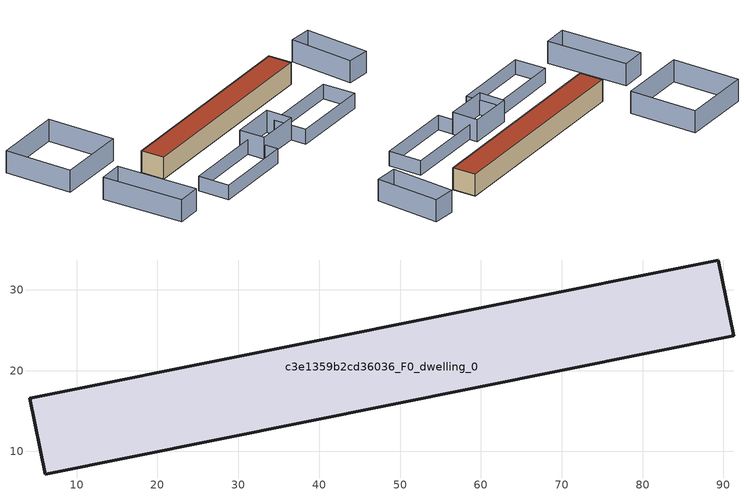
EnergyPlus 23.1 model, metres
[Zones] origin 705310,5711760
c3e1359b2cd36036_F0_dwelling_0
 floor ground (EU_floor_Construction): 91.27,24.32 89.38,33.68 4.21,16.59 6.1,7.22 z0
 wall outside (EU_wall_Construction): 4.21,16.59 89.38,33.68 91.27,24.32 6.1,7.22 4.21,16.59 z0:9
 roof outside (EU_roof_Construction): 89.38,33.68 91.27,24.32 6.1,7.22 4.21,16.59 z9
shading: 43.72,-14.26 10.92,-20.99 / 10.92,-20.99 8.34,-8.41 / 8.34,-8.41 41.14,-1.68 / 41.14,-1.68 43.72,-14.26 / 58.85,1.8 91.28,8.16 / 91.28,8.16 93.89,-5.15 / 93.89,-5.15 61.46,-11.51 / 61.46,-11.51 58.85,1.8 z0:6; 107.03,9.6 104.19,36.09 / 104.19,36.09 113.58,37.09 / 113.58,37.09 116.42,10.6 / 116.42,10.6 107.03,9.6 / -13.34,-20.31 -20.2,12.38 / -20.2,12.38 -10.4,14.43 / -10.4,14.43 -3.54,-18.25 / -3.54,-18.25 -13.34,-20.31 / 3.85,30.35 -24.57,24.87 / -24.57,24.87 -29.84,52.18 / -29.84,52.18 -1.41,57.66 / -1.41,57.66 3.85,30.35 / 58.23,5.09 60.25,-5.3 / 60.25,-5.3 42.52,-8.76 / 42.52,-8.76 40.49,1.63 / 40.49,1.63 58.23,5.09 z0:9
[Building]
EU S2 Campaign: North Axis=0; Terrain=City; Solar Distribution=FullExterior
[Site:Location]
London: Latitude=51.5; Longitude=-0.5; Time Zone=0; Elevation=25
[SizingPeriod:WeatherFileDays]
AnnualSizingPeriod: Begin Month=1; Begin Day of Month=1; End Month=12; End Day of Month=31; Day of Week for Start Day=Monday; Use Weather File Daylight Saving Period=No; Use Weather File Rain and Snow Indicators=No
[MATERIAL]
EU_InternalMass_Material: Roughness=MediumRough; Thickness=0.1; Conductivity=1; Density=1800; Specific Heat=900; Thermal Absorptance=0.9; Solar Absorptance=0.7; Visible Absorptance=0.7
[MATERIAL:NOMASS] Roughness=MediumRough; Thermal Absorptance=0.9; Solar Absorptance=0.7; Visible Absorptance=0.7
Name | Thermal Resistance
EU_wall_NoMass | 0.724719
EU_roof_NoMass | 2.98947
EU_floor_NoMass | 2.39157
[CONSTRUCTION]
EU_wall_Construction: EU_wall_NoMass
EU_roof_Construction: EU_roof_NoMass
EU_floor_Construction: EU_floor_NoMass
EU_InternalMass_Construction: EU_InternalMass_Material
[ZONE]
c3e1359b2cd36036_F0_dwelling_0: Type=1; Multiplier=1; Ceiling Height=autocalculate; Volume=7474.89; Floor Area=autocalculate; Part of Total Floor Area=Yes
[INTERNALMASS]
c3e1359b2cd36036_F0_dwelling_0_EU_InternalMass: Construction=EU_InternalMass_Construction; Zone or ZoneList=c3e1359b2cd36036_F0_dwelling_0; Surface Area=830.56
[OTHEREQUIPMENT]
EU_Step8_InternalGain_c3e1359b2cd36036_F0_dwelling_0_f000: Fuel Type=Electricity; Zone or ZoneList or Space or SpaceList=c3e1359b2cd36036_F0_dwelling_0; Schedule=EU_Step8_GainSchedule_c3e1359b2cd36036_F0_dwelling_0_f000; Design Level Calculation Method=Watts/Area; Power per Zone Floor Area=1; Fraction Latent=0; Fraction Radiant=0; Fraction Lost=0; Carbon Dioxide Generation Rate=0; EndUse Subcategory=EU_Step8_InternalGains
[ZONEVENTILATION:DESIGNFLOWRATE]
EU_ConstantAir_c3e1359b2cd36036_F0_dwelling_0: Zone or ZoneList or Space or SpaceList=c3e1359b2cd36036_F0_dwelling_0; Schedule=EU_AlwaysOn; Design Flow Rate Calculation Method=AirChanges/Hour; Air Changes per Hour=0.418135; Ventilation Type=Natural; Fan Pressure Rise=0; Fan Total Efficiency=1; Constant Term Coefficient=1; Temperature Term Coefficient=0; Velocity Term Coefficient=0; Velocity Squared Term Coefficient=0; Minimum Indoor Temperature=-100; Maximum Indoor Temperature=100; Delta Temperature=-100; Minimum Outdoor Temperature=-100; Maximum Outdoor Temperature=100; Maximum Wind Speed=40
[HVACTEMPLATE:THERMOSTAT]
EU_HeatOnly_c3e1359b2cd36036_F0_dwelling_0: Constant Heating Setpoint=20; Constant Cooling Setpoint=50
[HVACTEMPLATE:ZONE:IDEALLOADSAIRSYSTEM]
c3e1359b2cd36036_F0_dwelling_0: Template Thermostat=EU_HeatOnly_c3e1359b2cd36036_F0_dwelling_0; System Availability Schedule=EU_AlwaysOn; Maximum Heating Supply Air Temperature=50; Minimum Cooling Supply Air Temperature=13; Maximum Heating Supply Air Humidity Ratio=0.0156; Minimum Cooling Supply Air Humidity Ratio=0.0077; Heating Limit=NoLimit; Cooling Limit=NoLimit; Heating Availability Schedule=EU_AlwaysOn; Cooling Availability Schedule=EU_CoolingOff; Dehumidification Control Type=ConstantSensibleHeatRatio; Cooling Sensible Heat Ratio=0.7; Dehumidification Setpoint=60; Humidification Control Type=None; Humidification Setpoint=30; Outdoor Air Method=None; Outdoor Air Flow Rate per Person=0.00944; Outdoor Air Flow Rate per Zone Floor Area=0; Outdoor Air Flow Rate per Zone=0; Demand Controlled Ventilation Type=None; Outdoor Air Economizer Type=NoEconomizer; Heat Recovery Type=None; Sensible Heat Recovery Effectiveness=0.7; Latent Heat Recovery Effectiveness=0.65
[SIZING:ZONE]
c3e1359b2cd36036_F0_dwelling_0: Zone Cooling Design Supply Air Temperature Input Method=SupplyAirTemperature; Zone Cooling Design Supply Air Temperature=13; Zone Heating Design Supply Air Temperature Input Method=SupplyAirTemperature; Zone Heating Design Supply Air Temperature=50; Zone Cooling Design Supply Air Humidity Ratio=0.008; Zone Heating Design Supply Air Humidity Ratio=0.008; Cooling Design Air Flow Method=DesignDay; Cooling Design Air Flow Rate=0; Cooling Minimum Air Flow per Zone Floor Area=0.000762; Cooling Minimum Air Flow=0; Cooling Minimum Air Flow Fraction=0.2; Heating Design Air Flow Method=DesignDay; Heating Design Air Flow Rate=0; Heating Maximum Air Flow per Zone Floor Area=0.002032; Heating Maximum Air Flow=0.141576; Heating Maximum Air Flow Fraction=0.3; Account for Dedicated Outdoor Air System=No; Dedicated Outdoor Air System Control Strategy=NeutralSupplyAir; Dedicated Outdoor Air Low Setpoint Temperature for Design=autosize; Dedicated Outdoor Air High Setpoint Temperature for Design=autosize; Zone Load Sizing Method=Sensible Load Only No Latent Load; Zone Latent Cooling Design Supply Air Humidity Ratio Input Method=HumidityRatioDifference; Zone Cooling Design Supply Air Humidity Ratio Difference=0.005; Zone Latent Heating Design Supply Air Humidity Ratio Input Method=HumidityRatioDifference; Zone Humidification Design Supply Air Humidity Ratio Difference=0.005
[SCHEDULE:CONSTANT]
Name | Hourly Value
EU_AlwaysOn | 1
EU_CoolingOff | 0
[SCHEDULE:FILE]
EU_Step8_GainSchedule_c3e1359b2cd36036_F0_dwelling_0_f000: File=../../schedules/c3e1359b2cd36036/c3e1359b2cd36036_F0_dwelling_0_f000_gain.csv; Column Number=1; Rows to Skip at Top=0; Number of Hours of Data=8760; Column Separator=Comma; Interpolate to Timestep=No; Minutes per Item=60; Adjust Schedule for Daylight Savings=Yes
